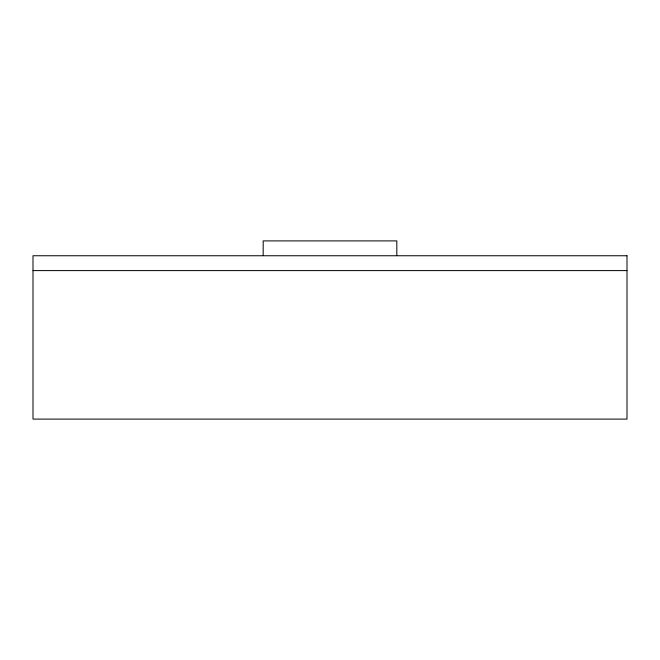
<?xml version="1.0" encoding="UTF-8"?>
<svg xmlns="http://www.w3.org/2000/svg" width="660" height="660" viewBox="0 0 660 660"><rect width="100%" height="100%" fill="white"/><g stroke="black" fill="none" stroke-linecap="round" stroke-linejoin="round"><path stroke-width="0.99" d="M33 270.6L627 270.6M396.825 255.238L396.825 240.9L263.175 240.9L263.175 255.238M627 255.75L33 255.75L33 419.1L627 419.1L627 255.75"/></g></svg>
